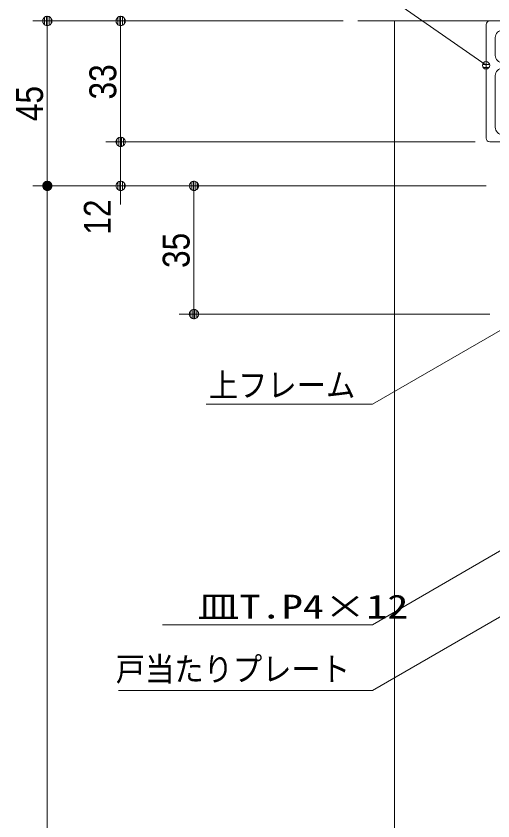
# Model space of a CAD drawing. Units: millimetres, scale not verified, with parts at other scales. Extents: x -6062 to 6062, y -3045 to 3045.
# Drawn here: x 164 to 814, y -51 to 1047 of the extents above; entities that cross this region are included whole.
import ezdxf
from ezdxf.enums import TextEntityAlignment as Align

# ---------------------------------------------------------------- set-up
doc = ezdxf.new("R2010")
doc.units = ezdxf.units.MM
doc.header["$LTSCALE"] = 20
doc.linetypes.add('CHAIN2', pattern=[12, 9, -1, 1, -1])
for name, color, linetype, lineweight in [('0-0_2寸法-1', 7, 'Continuous', 9), ('0-1_0', 7, 'Continuous', 9), ('0-2_2寸法-2', 7, 'Continuous', 9), ('0-3_2寸法-3', 7, 'Continuous', 9), ('0-4_3一般', 7, 'Continuous', 9)]:
    doc.layers.add(name, color=color, linetype=linetype, lineweight=lineweight)
doc.styles.add('ＭＳ ゴシック', font='')
doc.styles.add('ＭＳ Ｐゴシック', font='')
doc.styles.get('ＭＳ ゴシック').set_extended_font_data('MS Gothic')
doc.styles.get('ＭＳ Ｐゴシック').set_extended_font_data('MS PGothic')

# ---------------------------------------------------------------- blocks, each defined once
blk = doc.blocks.new('グループ-42')
at = {"layer": '0-4_3一般'}
blk.add_line((48343.7, 20804.9), (68743.7, 20804.9), dxfattribs=at)
blk = doc.blocks.new('グループ-84')
at = {"layer": '0-4_3一般'}
for p, q in [((51843.7, 20704.9), (51843.9, 20704.9)), ((51843.7, 20704.9), (51843.7, 17604.9)), ((51943.7, 20804.9), (51943.9, 20804.9)), ((53833.7, 20804.9), (51943.7, 20804.9)), ((53623.7, 20654.9), (53623.9, 20654.9)), ((53623.7, 20654.9), (53833.7, 20654.9)), ((54253.7, 20804.9), (53833.7, 20804.9)), ((53833.7, 20654.9), (53833.7, 20804.9)), ((53833.7, 20654.9), (54013.7, 20654.9)), ((54013.7, 20654.9), (54043.7, 20684.9)), ((54043.7, 20684.9), (54043.9, 20684.9)), ((54043.7, 20684.9), (54073.7, 20654.9)), ((54073.7, 20654.9), (54073.9, 20654.9)), ((56143.7, 20804.9), (54253.7, 20804.9)), ((54253.7, 20654.9), (54463.7, 20654.9)), ((56243.7, 20704.9), (56243.9, 20704.9)), ((56243.7, 17604.9), (56243.7, 20704.9)), ((52293.7, 20554.9), (53543.7, 20554.9)), ((53593.7, 20624.9), (53593.9, 20624.9)), ((53593.7, 20604.9), (53593.7, 20624.9)), ((54493.7, 20624.9), (54493.9, 20624.9)), ((54493.7, 20624.9), (54493.7, 20604.9)), ((54543.7, 20554.9), (55793.7, 20554.9)), ((52093.7, 19864.9), (52093.7, 20354.9)), ((55993.7, 20354.9), (55993.7, 19864.9)), ((53198.7, 19785.4), (53563.7, 19785.4)), ((54523.7, 19785.4), (54888.7, 19785.4)), ((53138.7, 19664.9), (52293.7, 19664.9)), ((53168.7, 19694.9), (53168.7, 19755.4)), ((53593.7, 19755.4), (53593.7, 19665.4)), ((54493.7, 19665.4), (54493.7, 19755.4)), ((54918.7, 19755.4), (54918.7, 19694.9)), ((55793.7, 19664.9), (54948.7, 19664.9)), ((52293.7, 19514.9), (53288.7, 19514.9)), ((54798.7, 19514.9), (55793.7, 19514.9)), ((52093.7, 17904.9), (52093.7, 19314.9)), ((55993.7, 19314.9), (55993.7, 17904.9)), ((52668.7, 17804.9), (52668.7, 17974.9)), ((52759.6, 18004.9), (52698.7, 18004.9)), ((52789.3, 17979.1), (52813.7, 17807.8)), ((55298.1, 17979.1), (55273.7, 17807.8)), ((55327.8, 18004.9), (55388.7, 18004.9)), ((55418.7, 17974.9), (55418.7, 17804.9)), ((52293.7, 17704.9), (52568.7, 17704.9)), ((53143.7, 17654.9), (53044, 17679.4)), ((53183.7, 17654.9), (53143.7, 17654.9)), ((53283.3, 17679.4), (53183.7, 17654.9)), ((53318.7, 17534.9), (53318.7, 17662.7)), ((54768.7, 17534.9), (54768.7, 17662.7)), ((54903.7, 17654.9), (54804, 17679.4)), ((54943.7, 17654.9), (54903.7, 17654.9)), ((54943.7, 17654.9), (55043.3, 17679.4)), ((55518.7, 17704.9), (55793.7, 17704.9)), ((51943.7, 17504.9), (53288.7, 17504.9)), ((54798.7, 17504.9), (56143.7, 17504.9))]:
    blk.add_line(p, q, dxfattribs=at)
at = {"layer": '0-4_3一般', "linetype": 'CHAIN2'}
blk.add_line((54043.7, 20865.9), (54043.7, 12530.1), dxfattribs=at)
at = {"layer": '0-4_3一般'}
for points in [[(54073.7, 20654.9), (54253.7, 20654.9), (54253.7, 20804.9)], [(53318.7, 19544.9), (53318.7, 19635.4), (53563.7, 19635.4)], [(54523.7, 19635.4), (54768.7, 19635.4), (54768.7, 19544.9)]]:
    blk.add_lwpolyline(points, dxfattribs=at)
for centre, radius, start, end in [((51943.7, 20704.9), 100, 135, 180), ((51943.7, 20704.9), 100, 90, 135), ((53623.7, 20624.9), 30, 90, 135), ((54463.7, 20624.9), 30, 45, 90), ((56143.7, 20704.9), 100, 45, 90), ((56143.7, 20704.9), 100, 0, 45), ((52293.7, 20354.9), 200, 135, 180), ((52293.7, 20354.9), 200, 90, 135), ((53543.7, 20604.9), 50, 270, 315), ((53543.7, 20604.9), 50, 315, 0), ((53623.7, 20624.9), 30, 135, 180), ((54463.7, 20624.9), 30, 0, 45), ((54543.7, 20604.9), 50, 180, 225), ((54543.7, 20604.9), 50, 225, 270), ((55793.7, 20354.9), 200, 45, 90), ((55793.7, 20354.9), 200, 0, 45), ((52293.7, 19864.9), 200, 180, 225), ((53198.7, 19755.4), 30, 135, 180), ((53198.7, 19755.4), 30, 90, 135), ((53563.7, 19755.4), 30, 45, 90), ((53563.7, 19755.4), 30, 0, 45), ((54523.7, 19755.4), 30, 135, 180), ((54523.7, 19755.4), 30, 90, 135), ((54888.7, 19755.4), 30, 45, 90), ((54888.7, 19755.4), 30, 0, 45), ((55793.7, 19864.9), 200, 315, 0), ((52293.7, 19864.9), 200, 225, 270), ((53138.7, 19694.9), 30, 270, 315), ((53138.7, 19694.9), 30, 315, 0), ((53563.7, 19665.4), 30, 270, 315), ((53563.7, 19665.4), 30, 315, 0), ((54523.7, 19665.4), 30, 180, 225), ((54523.7, 19665.4), 30, 180, 225), ((54523.7, 19665.4), 30, 225, 270), ((54523.7, 19665.4), 30, 225, 270), ((54948.7, 19694.9), 30, 180, 225), ((54948.7, 19694.9), 30, 225, 270), ((55793.7, 19864.9), 200, 270, 315), ((52293.7, 19314.9), 200, 135, 180), ((52293.7, 19314.9), 200, 90, 135), ((53288.7, 19544.9), 30, 270, 315), ((53288.7, 19544.9), 30, 315, 0), ((54798.7, 19544.9), 30, 180, 225), ((54798.7, 19544.9), 30, 225, 270), ((55793.7, 19314.9), 200, 45, 90), ((55793.7, 19314.9), 200, 0, 45), ((52293.7, 17904.9), 200, 180, 225), ((52568.7, 17804.9), 100, 315, 0), ((52698.7, 17974.9), 30, 135, 180), ((52698.7, 17974.9), 30, 90, 135), ((52759.6, 17974.9), 30, 48.98559, 90), ((52759.6, 17974.9), 30, 7.97118, 48.98559), ((53163.7, 18164.9), 500, 225.573, 240.86329), ((54923.7, 18164.9), 500, 299.13671, 314.427), ((55327.8, 17974.9), 30, 131.01441, 172.02882), ((55327.8, 17974.9), 30, 90, 131.01441), ((55388.7, 17974.9), 30, 45, 90), ((55388.7, 17974.9), 30, 0, 45), ((55518.7, 17804.9), 100, 180, 225), ((55793.7, 17904.9), 200, 315, 0), ((51943.7, 17604.9), 100, 180, 225), ((52293.7, 17904.9), 200, 225, 270), ((52568.7, 17804.9), 100, 270, 315), ((53163.7, 18164.9), 500, 240.86329, 256.15358), ((53163.7, 18164.9), 500, 283.84642, 284.44683), ((53163.7, 18164.9), 500, 284.44683, 285.04724), ((53298.7, 17662.7), 20, 52.52362, 105.04724), ((53298.7, 17662.7), 20, 0, 52.52362), ((54788.7, 17662.7), 20, 127.47638, 180), ((54788.7, 17662.7), 20, 74.95276, 127.47638), ((54923.7, 18164.9), 500, 254.95276, 255.55317), ((54923.7, 18164.9), 500, 255.55317, 256.15358), ((54923.7, 18164.9), 500, 283.84642, 299.13671), ((55518.7, 17804.9), 100, 225, 270), ((55793.7, 17904.9), 200, 270, 315), ((56143.7, 17604.9), 100, 315, 0), ((51943.7, 17604.9), 100, 225, 270), ((53288.7, 17534.9), 30, 270, 315), ((53288.7, 17534.9), 30, 315, 0), ((54798.7, 17534.9), 30, 180, 225), ((54798.7, 17534.9), 30, 225, 270), ((56143.7, 17604.9), 100, 270, 315)]:
    blk.add_arc(centre, radius, start, end, dxfattribs=at)
blk = doc.blocks.new('グループ-107')
at = {"layer": '0-4_3一般'}
blk.add_blockref('グループ-84', (0, 0), dxfattribs=at)
blk = doc.blocks.new('グループ-108')
at = {"layer": '0-4_3一般'}
blk.add_line((49343.7, 20804.9), (49343.7, -39000), dxfattribs=at)
for name in ['グループ-107', 'グループ-42']:
    blk.add_blockref(name, (0, 0), dxfattribs=at)
blk = doc.blocks.new('_Dot')
at = {"layer": '0-1_0'}
for p, q in [((-10, 0), (-20, 0)), ((9.78, 2), (-9.78, 2)), ((7.99, 6), (-7.99, 6)), ((9.16, -3.98), (-9.16, -3.98)), ((6, -7.98), (-6, -7.98))]:
    blk.add_line(p, q, dxfattribs=at)
for points in [[(10, 0), (9.92, 1.25), (9.69, 2.49), (9.3, 3.68), (8.76, 4.82), (8.09, 5.88), (7.29, 6.85), (6.37, 7.71), (5.36, 8.44), (4.26, 9.05), (3.09, 9.51), (1.87, 9.82), (0.63, 9.98), (-0.63, 9.98), (-1.87, 9.82), (-3.09, 9.51), (-4.26, 9.05), (-5.36, 8.44), (-6.37, 7.71), (-7.29, 6.85), (-8.09, 5.88), (-8.76, 4.82), (-9.3, 3.68), (-9.69, 2.49), (-9.92, 1.25), (-10, 0), (0, 0)], [(-10, 0), (-9.92, -1.25), (-9.69, -2.49), (-9.3, -3.68), (-8.76, -4.82), (-8.09, -5.88), (-7.29, -6.85), (-6.37, -7.71), (-5.36, -8.44), (-4.26, -9.05), (-3.09, -9.51), (-1.87, -9.82), (-0.63, -9.98), (0.63, -9.98), (1.87, -9.82), (3.09, -9.51), (4.26, -9.05), (5.36, -8.44), (6.37, -7.71), (7.29, -6.85), (8.09, -5.88), (8.76, -4.82), (9.3, -3.68), (9.69, -2.49), (9.92, -1.25), (10, 0), (0, 0)]]:
    blk.add_lwpolyline(points, close=True, dxfattribs=at)

msp = doc.modelspace()

# ---------------------------------------------------------------- linework, layer by layer
at = {"layer": '0-0_2寸法-1'}
for p, q in [((286.18, 1040.25), (186.18, 1040.25)), ((609.68, 1040.25), (286.18, 1040.25)), ((206.18, 827.96), (206.18, 1027.53)), ((306.18, 1027.53), (306.18, 887.96)), ((659.68, 875.25), (286.18, 875.25)), ((286.18, 815.25), (186.18, 815.25)), ((286.18, 815.25), (186.18, 815.25)), ((804.68, 815.25), (386.18, 815.25)), ((206.18, 802.53), (206.18, -1872.29)), ((406.18, 652.96), (406.18, 802.53)), ((809.68, 640.25), (386.18, 640.25))]:
    msp.add_line(p, q, dxfattribs=at)
at = {"layer": '0-2_2寸法-2'}
for p, q in [((306.18, 887.96), (306.18, 900.67)), ((789.68, 875.25), (286.18, 875.25)), ((306.18, 815.25), (306.18, 875.25)), ((386.18, 815.25), (286.18, 815.25)), ((306.18, 802.53), (306.18, 789.82))]:
    msp.add_line(p, q, dxfattribs=at)
at = {"layer": '0-3_2寸法-3'}
for p, q in [((809.58, 980.73), (799.79, 980.73)), ((804.84, 984.73), (804.52, 984.73)), ((804.84, 984.73), (804.52, 984.73)), ((808.68, 976.73), (800.69, 976.73))]:
    msp.add_line(p, q, dxfattribs=at)
for points in [[(804.68, 979.74), (646.86, 1090.25), (458.57, 1090.25)], [(862.43, 640.25), (649.68, 517.41), (422.8, 517.41)], [(976.8, 405.75), (649.68, 216.28), (363.38, 216.28)], [(1004.68, 331.56), (649.68, 126.61), (303.38, 126.61)]]:
    msp.add_lwpolyline(points, dxfattribs=at)
msp.add_circle((804.68, 979.74), 5.01, dxfattribs=at)
msp.add_circle((804.68, 979.74), 5.01, dxfattribs=at)

# ---------------------------------------------------------------- block references
at = {"layer": '0-0_2寸法-1', "xscale": 0.6356201, "yscale": 0.6356201}
for p, rotation in [((206.18, 1040.25), 90), ((306.18, 1040.25), 90), ((306.18, 875.25), 270), ((206.18, 815.25), 270), ((206.18, 815.25), 90), ((406.18, 815.25), 90), ((406.18, 640.25), 270)]:
    msp.add_blockref('_Dot', p, dxfattribs=dict(at, rotation=rotation))
at = {"layer": '0-2_2寸法-2', "xscale": 0.6356201, "yscale": 0.6356201}
for p, rotation in [((306.18, 875.25), 270), ((306.18, 815.25), 90)]:
    msp.add_blockref('_Dot', p, dxfattribs=dict(at, rotation=rotation))
at = {"layer": '0-4_3一般', "xscale": 0.05, "yscale": 0.05}
msp.add_blockref('グループ-108', (-1787.5, 0), dxfattribs=at)

# ---------------------------------------------------------------- texts
at = {"layer": '0-0_2寸法-1', "style": 'ＭＳ Ｐゴシック', "width": 0.9}
for s, p in [('33', (311.24, 933.15)), ('45', (211.24, 903.54)), ('35', (411.24, 703.15))]:
    msp.add_text(s, height=36.66, rotation=90, dxfattribs=at).set_placement(p, align=Align.BOTTOM_LEFT)
at = {"layer": '0-2_2寸法-2', "style": 'ＭＳ Ｐゴシック', "width": 0.9}
msp.add_text('12', height=36.66, rotation=90, dxfattribs=at).set_placement((303.7, 748.64), align=Align.BOTTOM_LEFT)
at = {"layer": '0-3_2寸法-3', "style": 'ＭＳ ゴシック'}
for s, width, p in [('上フレーム', 0.9, (426.46, 517.31)), ('皿T.P4×12', 1.3, (410.7, 215.03)), ('戸当たりプレート', 0.9, (299.53, 129.78))]:
    msp.add_text(s, height=32.55, dxfattribs=dict(at, width=width)).set_placement(p, align=Align.BOTTOM_LEFT)

doc.saveas('drawing.dxf')
